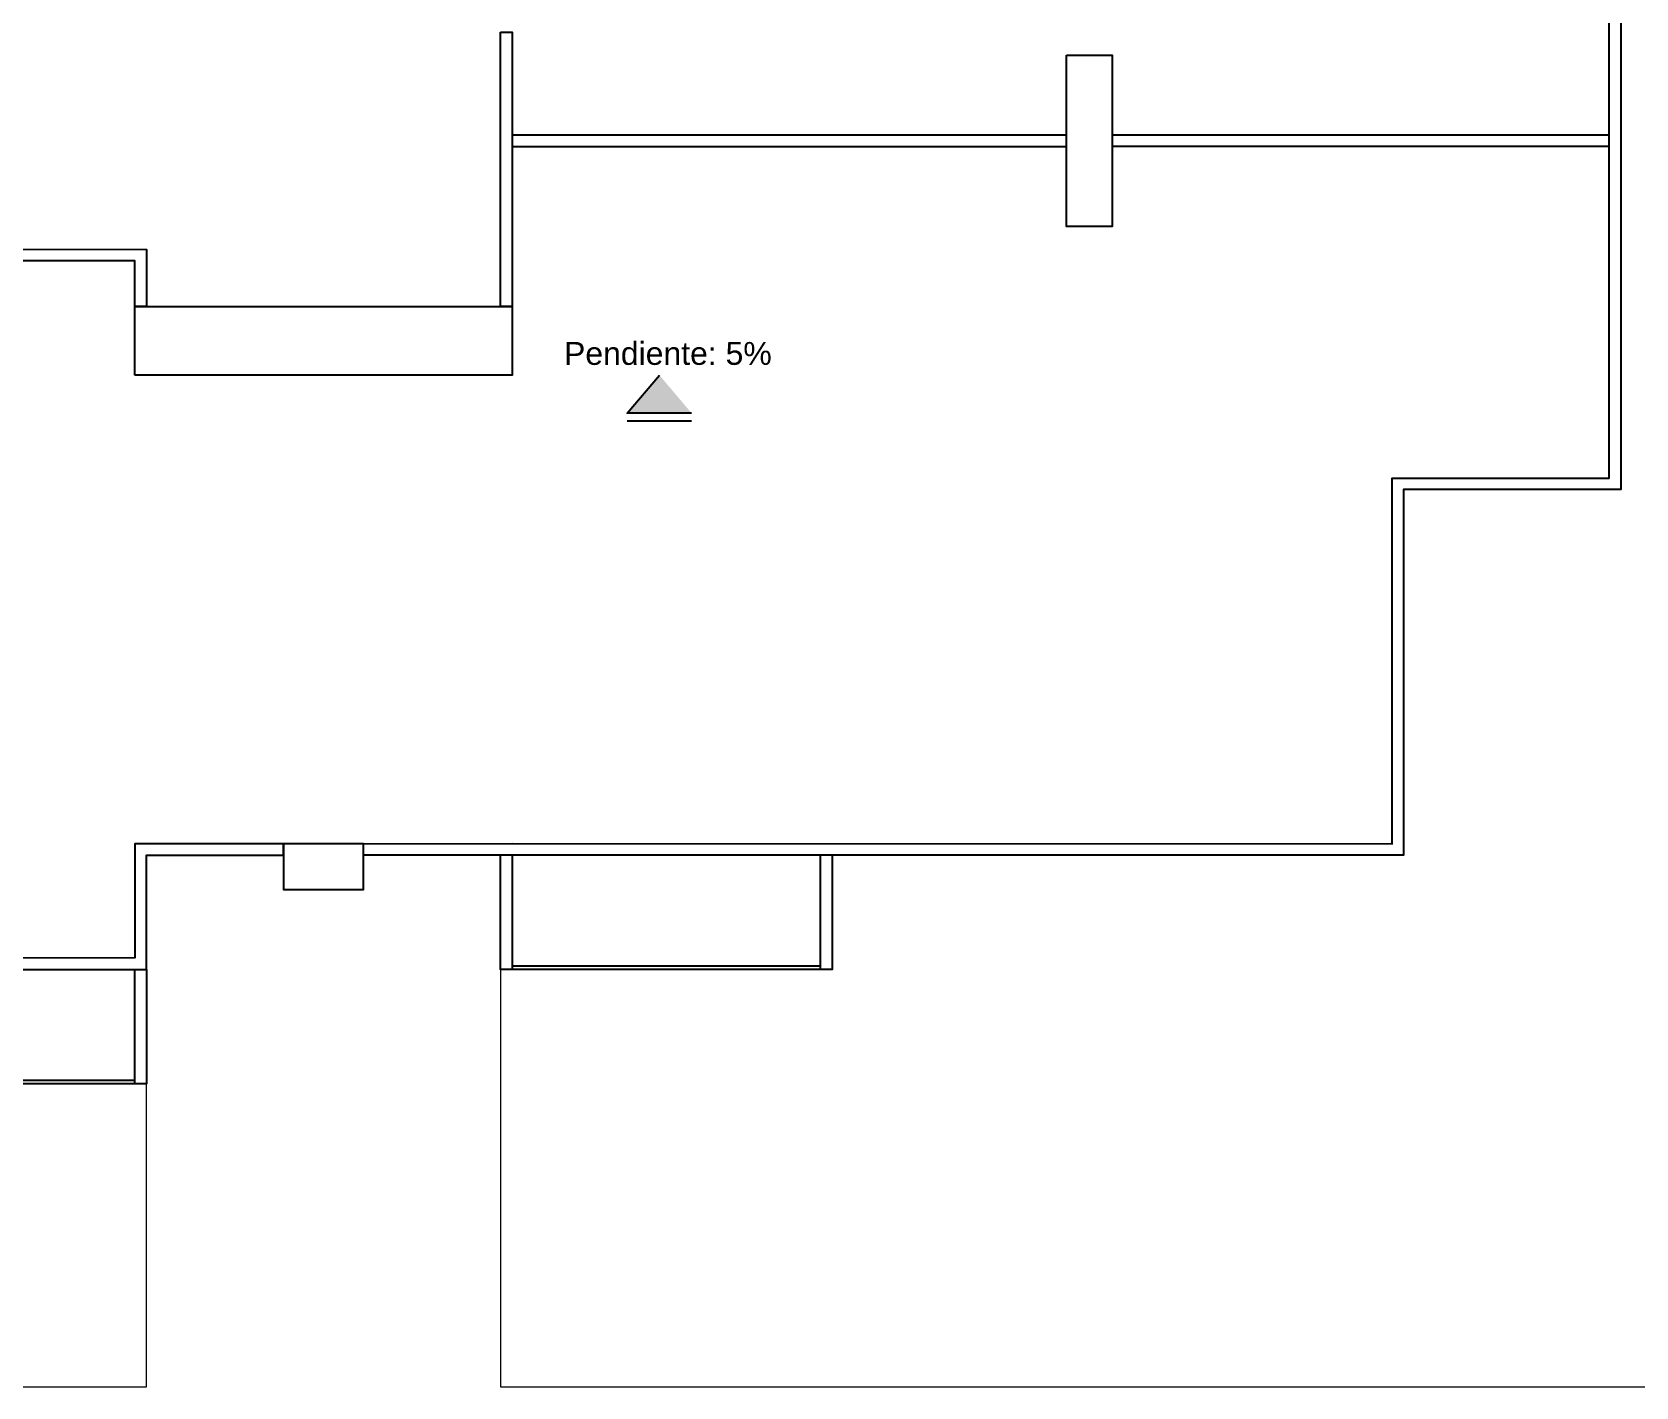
# Model space of a CAD drawing. Header units: metres. Extents: x 0 to 570, y -16 to 122.
# Drawn here: x 535.16 to 549.19, y 82.04 to 93.89 of the extents above; entities that cross this region are included whole.
import ezdxf

# ---------------------------------------------------------------- set-up
doc = ezdxf.new("R2010")
doc.units = ezdxf.units.M
for name, color, linetype in [('ARQ-MUROS BAJOS', 252, 'Continuous'), ('ARQ-TECHOS', 252, 'Continuous'), ('ARQ-TEXTO', 7, 'Continuous')]:
    doc.layers.add(name, color=color, linetype=linetype)
doc.layers.add('ARQ-ZONAS VERDES', color=82, linetype='Continuous', lineweight=13)
doc.styles.get("Standard").update_dxf_attribs({"font": 'arial.ttf'})

msp = doc.modelspace()

# ---------------------------------------------------------------- hatches: boundary and pattern name
at = {"layer": 'ARQ-TEXTO'}
h = msp.add_hatch(color=256, dxfattribs=at)
h.dxf.hatch_style = 1
h.paths.add_polyline_path([(540.645, 90.889), (540.926, 90.557), (540.363, 90.557)])

# ---------------------------------------------------------------- linework, layer by layer
at = {"layer": 'ARQ-MUROS BAJOS'}
for points in [[(537.656, 99.189), (547.156, 99.189), (547.156, 95.99), (549.056, 95.99), (549.056, 89.889), (547.156, 89.889), (547.156, 86.689), (538.056, 86.689), (538.056, 86.789)], [(538.056, 86.789), (539.356, 86.791), (547.056, 86.789), (547.056, 89.989), (548.956, 89.989), (548.956, 95.889), (547.056, 95.889), (547.056, 99.089), (537.756, 99.089)], [(539.256, 93.889), (539.356, 93.889), (539.356, 91.489), (539.256, 91.489), (539.256, 93.889)], [(531.206, 91.99), (536.156, 91.989), (536.156, 91.489), (536.056, 91.489), (536.056, 91.889), (531.206, 91.89)], [(515.056, 87.49), (515.056, 86.69), (516.656, 86.69), (516.656, 85.69), (524.556, 85.69), (524.556, 88.889), (528.256, 88.889), (528.256, 85.689), (536.156, 85.689), (536.156, 86.689), (537.356, 86.689), (537.356, 86.789), (536.156, 86.79), (536.056, 86.79), (536.056, 85.791), (528.356, 85.789), (528.356, 88.989), (524.456, 88.989), (524.456, 85.79), (516.756, 85.792), (516.756, 86.79), (515.156, 86.79), (515.156, 87.49)], [(539.356, 86.689), (539.356, 85.689), (539.256, 85.689), (539.256, 86.689)], [(542.156, 86.689), (542.156, 85.689), (542.056, 85.689), (542.056, 86.689)], [(536.156, 85.689), (536.156, 84.689), (536.056, 84.689), (536.056, 85.689)], [(542.056, 85.719), (539.356, 85.719)], [(542.056, 85.689), (539.356, 85.689)], [(536.056, 84.719), (533.356, 84.719)], [(536.056, 84.689), (533.356, 84.689)]]:
    msp.add_lwpolyline(points, dxfattribs=at)
at = {"layer": 'ARQ-TECHOS'}
for points in [[(544.206, 93.689), (544.606, 93.689), (544.606, 92.189), (544.206, 92.189), (544.206, 93.689)], [(544.206, 92.989), (539.356, 92.989), (539.356, 92.889), (544.206, 92.889), (544.206, 92.989)], [(548.956, 92.989), (544.606, 92.989)], [(548.956, 92.889), (544.606, 92.889)], [(536.056, 90.89), (536.056, 91.489), (539.356, 91.489), (539.356, 90.89), (536.056, 90.89)], [(537.356, 86.689), (537.356, 86.389), (538.056, 86.389), (538.056, 86.789), (537.356, 86.789), (537.356, 86.689)]]:
    msp.add_lwpolyline(points, dxfattribs=at)
at = {"layer": 'ARQ-TEXTO'}
for points in [[(540.926, 90.557), (540.363, 90.557), (540.645, 90.889)], [(540.926, 90.485), (540.363, 90.485)]]:
    msp.add_lwpolyline(points, dxfattribs=at)
at = {"layer": 'ARQ-ZONAS VERDES'}
for points in [[(557.244, 102.689), (537.656, 102.689), (537.656, 99.189), (539.256, 99.189), (539.256, 100.189), (542.156, 100.189), (542.156, 99.189), (547.156, 99.189), (547.156, 95.989), (549.056, 95.989), (549.056, 89.889), (547.156, 89.889), (547.156, 86.689), (542.156, 86.689), (542.156, 85.689), (539.256, 85.689), (539.256, 82.039), (557.242, 82.039), (557.244, 102.689)], [(515.056, 86.69), (515.056, 82.04), (536.156, 82.04), (536.156, 84.689), (533.256, 84.689), (533.256, 85.689), (528.256, 85.689), (528.256, 88.889), (524.556, 88.889), (524.556, 85.69), (519.556, 85.69), (519.556, 84.69), (516.656, 84.69), (516.656, 86.69), (515.056, 86.69)]]:
    msp.add_lwpolyline(points, dxfattribs=at)

# ---------------------------------------------------------------- texts
at = {"layer": 'ARQ-TEXTO', "insert": (541.628, 90.976), "char_height": 0.2, "attachment_point": 9}
msp.add_mtext_dynamic_manual_height_columns('\\PPendiente: 5%{\\H1.81572x; }', width=2.32587, gutter_width=12.5, heights=[0], dxfattribs=at)

doc.saveas('drawing.dxf')
